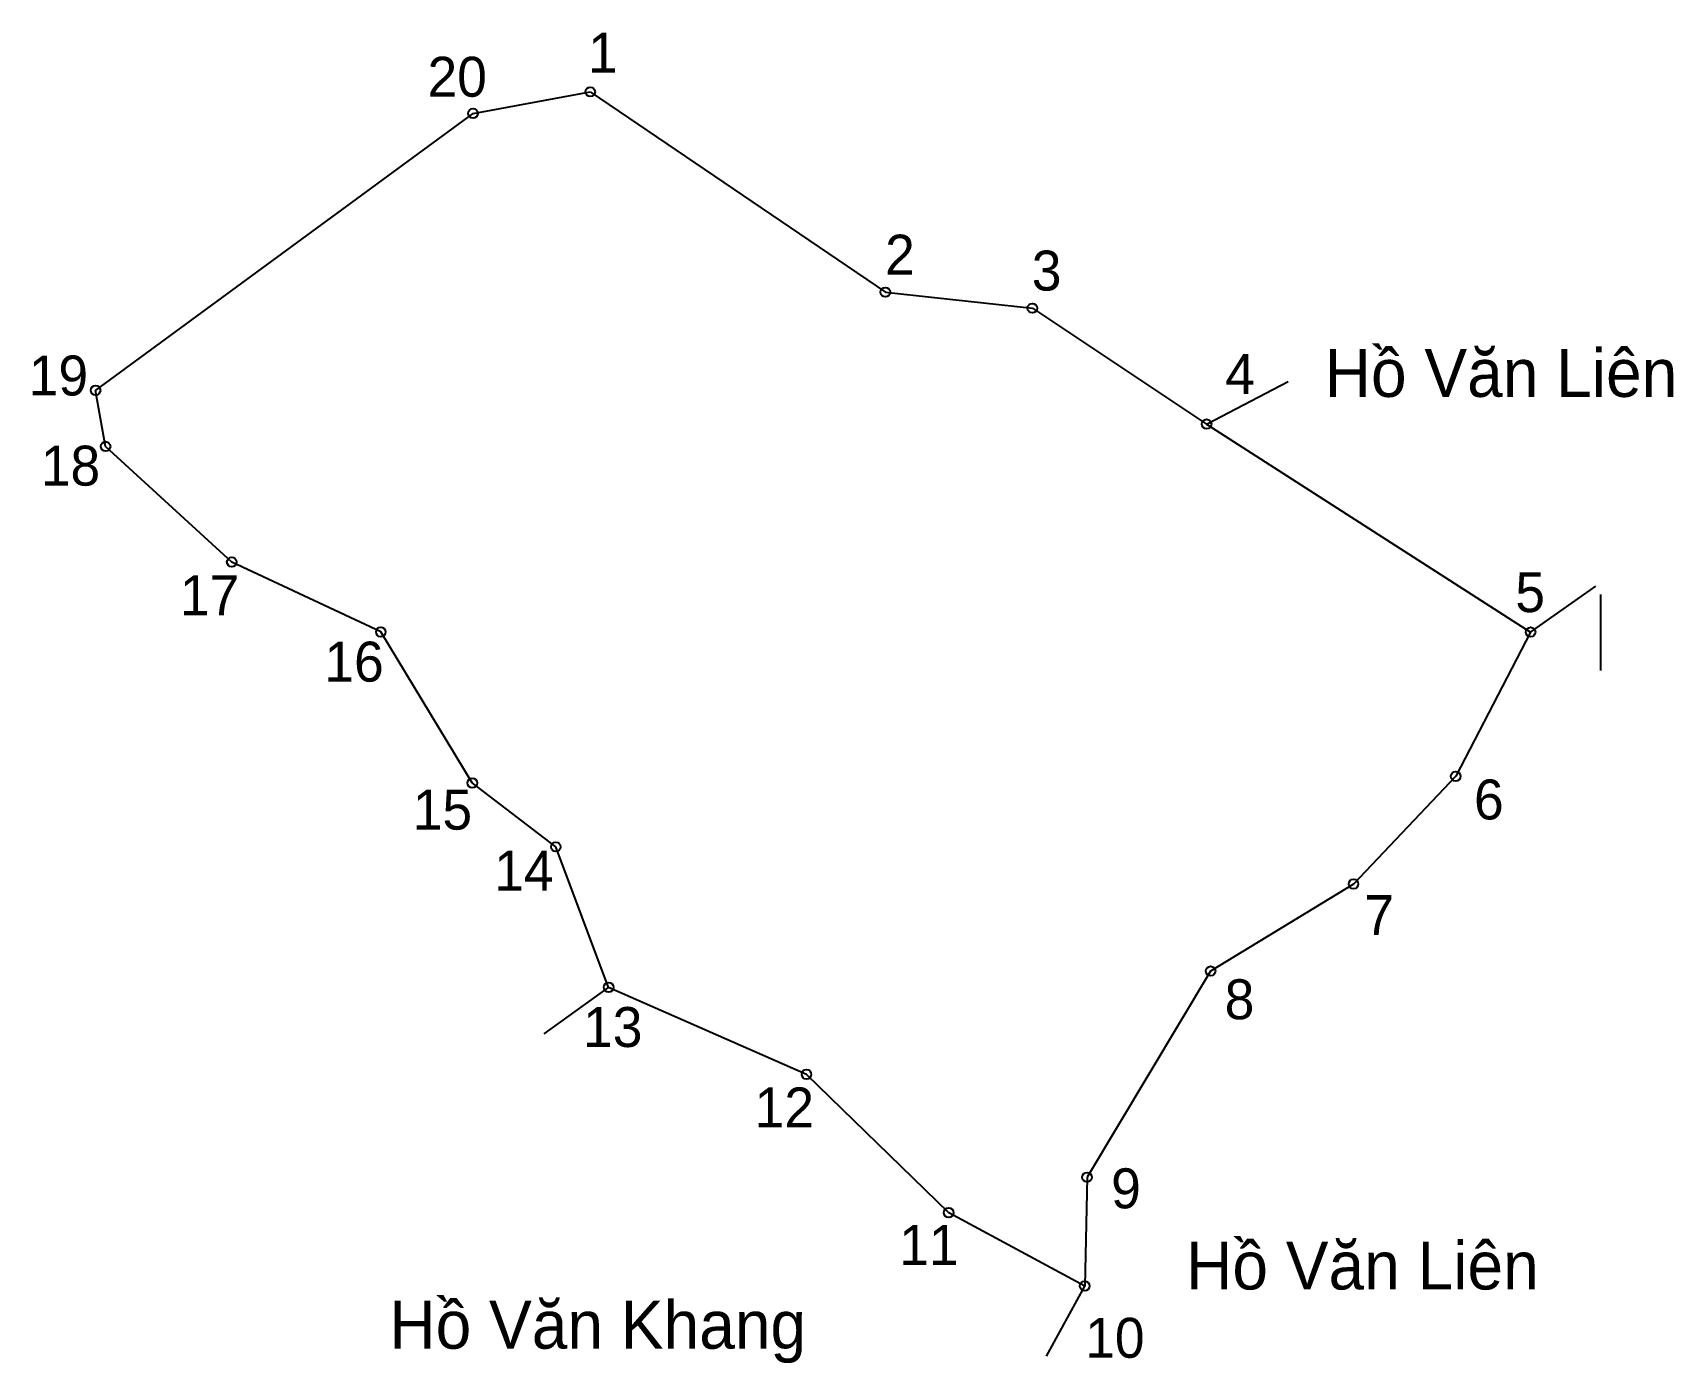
# Model space of a CAD drawing. Extents: x 548993 to 549249, y 1825444 to 1825652.
import ezdxf

# ---------------------------------------------------------------- set-up
doc = ezdxf.new("R2010")
doc.units = 0
for name, color, linetype in [('CanhThua', 7, 'Continuous'), ('MocDinhThua', 7, 'Continuous'), ('RauThua', 7, 'Continuous'), ('SoHieuDinhThua', 7, 'Continuous'), ('TenChuLanCan', 7, 'Continuous')]:
    doc.layers.add(name, color=color, linetype=linetype)

msp = doc.modelspace()

# ---------------------------------------------------------------- linework, layer by layer
at = {"layer": 'CanhThua'}
for p, q in [((549061.57, 1825639.64), (549079.91, 1825643.01)), ((549079.91, 1825643.01), (549126.09, 1825611.68)), ((549002.51, 1825596.32), (549061.57, 1825639.64)), ((549126.09, 1825611.68), (549149.1, 1825609.18)), ((549149.1, 1825609.18), (549176.35, 1825591.04)), ((549004.07, 1825587.55), (549002.51, 1825596.32)), ((549176.35, 1825591.04), (549227.05, 1825558.51)), ((549023.82, 1825569.46), (549004.07, 1825587.55)), ((549047.14, 1825558.53), (549023.82, 1825569.46)), ((549061.46, 1825534.91), (549047.14, 1825558.53)), ((549227.05, 1825558.51), (549215.34, 1825535.95)), ((549215.34, 1825535.95), (549199.34, 1825519.1)), ((549074.53, 1825524.92), (549061.46, 1825534.91)), ((549082.79, 1825502.94), (549074.53, 1825524.92)), ((549199.34, 1825519.1), (549176.98, 1825505.48)), ((549176.98, 1825505.48), (549157.65, 1825473.24)), ((549113.75, 1825489.33), (549082.79, 1825502.94)), ((549136, 1825467.69), (549113.75, 1825489.33)), ((549157.65, 1825473.24), (549157.29, 1825456.22)), ((549157.29, 1825456.22), (549136, 1825467.69))]:
    msp.add_line(p, q, dxfattribs=at)
at = {"layer": 'MocDinhThua'}
for centre in [(549079.91, 1825643.01), (549061.57, 1825639.64), (549126.09, 1825611.68), (549149.1, 1825609.18), (549002.51, 1825596.32), (549176.35, 1825591.04), (549004.07, 1825587.55), (549023.82, 1825569.46), (549047.14, 1825558.53), (549227.05, 1825558.51), (549061.46, 1825534.91), (549215.34, 1825535.95), (549074.53, 1825524.92), (549199.34, 1825519.1), (549176.98, 1825505.48), (549082.79, 1825502.94), (549113.75, 1825489.33), (549157.65, 1825473.24), (549136, 1825467.69), (549157.29, 1825456.22)]:
    msp.add_circle(centre, 0.75, dxfattribs=at)
at = {"layer": 'RauThua'}
for p, q in [((549176.35, 1825591.04), (549189.14, 1825597.69)), ((549227.05, 1825558.51), (549237.24, 1825565.71)), ((549227.05, 1825558.51), (549237.24, 1825565.71)), ((549238.02, 1825552.52), (549238.02, 1825564.4)), ((549072.7, 1825495.67), (549082.79, 1825502.94)), ((549151.29, 1825445.25), (549157.29, 1825456.22))]:
    msp.add_line(p, q, dxfattribs=at)

# ---------------------------------------------------------------- texts
at = {"layer": 'SoHieuDinhThua'}
for s, height, p in [('1', 6.25, (549079.57, 1825646)), ('20', 6.247, (549054.45, 1825642.25)), ('2', 6.25, (549126.05, 1825614.42)), ('3', 6.25, (549149, 1825611.93)), ('19', 6.247, (548992.05, 1825595.52)), ('4', 6.25, (549179.27, 1825595.77)), ('18', 6.247, (548993.94, 1825581.42)), ('17', 6.247, (549015.69, 1825561.15)), ('5', 6.25, (549224.66, 1825561.63)), ('16', 6.247, (549038.31, 1825550.76)), ('6', 6.25, (549218.2, 1825529.2)), ('15', 6.247, (549052.14, 1825527.61)), ('14', 6.247, (549064.88, 1825518.08)), ('7', 6.25, (549201.04, 1825511.11)), ('8', 6.25, (549179.18, 1825497.95)), ('13', 6.247, (549078.79, 1825493.61)), ('12', 6.247, (549105.64, 1825481.03)), ('9', 6.25, (549161.42, 1825468.38)), ('11', 6.247, (549128.26, 1825459.53)), ('10', 6.247, (549157.36, 1825445))]:
    msp.add_text(s, height=height, dxfattribs=at).set_placement(p)
at = {"layer": 'TenChuLanCan'}
for s, p in [('Hồ Văn Liên', (549194.84, 1825595.3)), ('Hồ Văn Liên', (549173.15, 1825455.68)), ('Hồ Văn Khang', (549048.48, 1825446.42))]:
    msp.add_text(s, height=7.4966, dxfattribs=at).set_placement(p)

doc.saveas('drawing.dxf')
